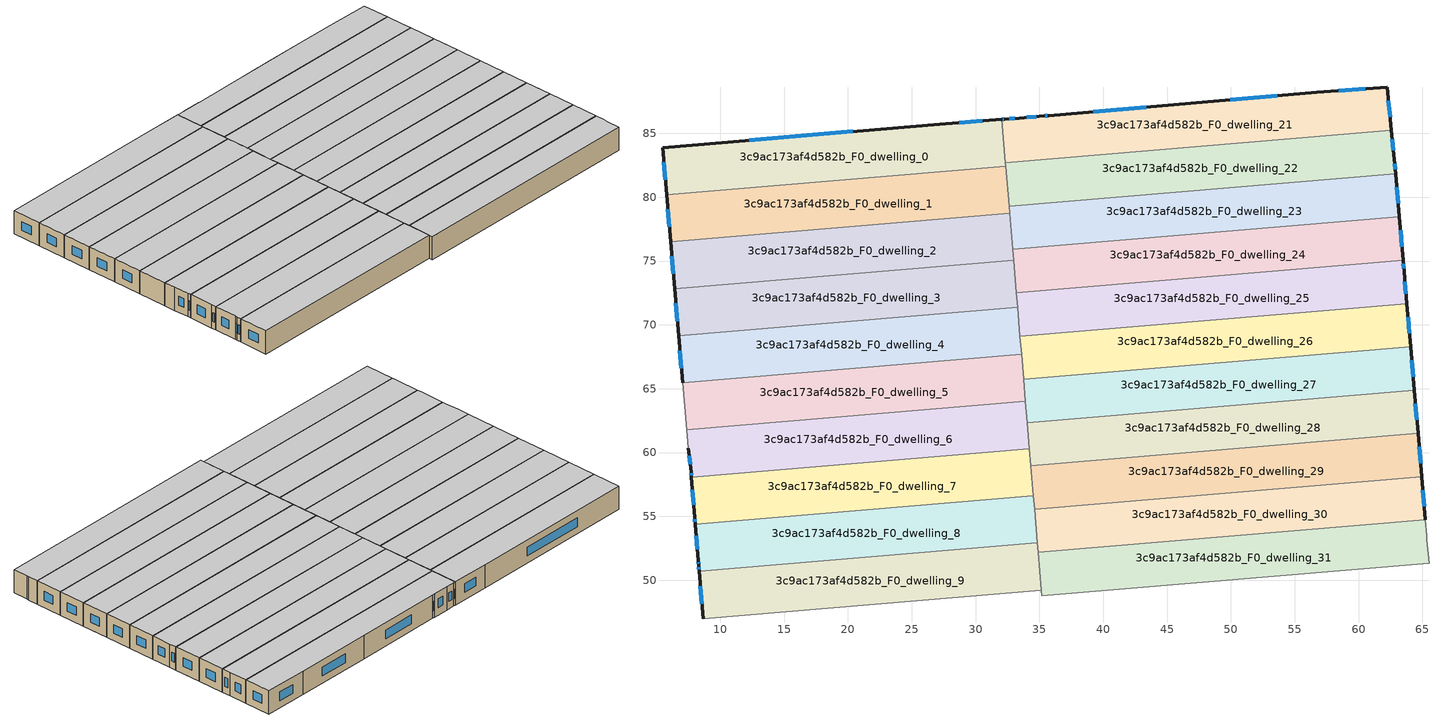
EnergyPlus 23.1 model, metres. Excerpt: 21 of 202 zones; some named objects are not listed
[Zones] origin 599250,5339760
3c9ac173af4d582b_F0_dwelling_0
 floor ground (EU_floor_Construction): 32.06,86.1 32.36,82.44 5.8,80.21 5.48,83.88 27.21,85.73 z0
 wall outside (EU_wall_Construction): 32.06,86.1 27.21,85.73 5.48,83.88 5.8,80.21 z0:3
 wall to 3c9ac173af4d582b_F0_dwelling_1 (EU_wall_Construction): 5.8,80.21 32.36,82.44 z0:3
 wall to 3c9ac173af4d582b_F0_dwelling_21 (EU_wall_Construction): 32.34,82.7 32.06,86.1 z0:3
 wall to 3c9ac173af4d582b_F0_dwelling_22 (EU_wall_Construction): 32.36,82.44 32.34,82.7 z0:3
 window (EU_Window_Construction): 5.58,82.73 5.7,81.36 / 20.4,85.15 12.29,84.46 / 30.54,85.98 28.73,85.84 z0.94:2.06
 ceiling to 3c9ac173af4d582b_F1_dwelling_0 (EU_floor_Construction): 32.36,82.44 32.06,86.1 27.21,85.73 5.48,83.88 5.8,80.21 z3
3c9ac173af4d582b_F0_dwelling_1
 floor ground (EU_floor_Construction): 32.36,82.44 32.67,78.75 6.11,76.52 5.8,80.21 z0
 wall outside (EU_wall_Construction): 5.8,80.21 6.11,76.52 z0:3
 wall to 3c9ac173af4d582b_F0_dwelling_2 (EU_wall_Construction): 6.11,76.52 32.67,78.75 z0:3
 wall to 3c9ac173af4d582b_F0_dwelling_22 (EU_wall_Construction): 32.63,79.31 32.36,82.44 z0:3
 wall to 3c9ac173af4d582b_F0_dwelling_23 (EU_wall_Construction): 32.67,78.75 32.63,79.31 z0:3
 window (EU_Window_Construction): 5.9,79.05 6.02,77.68 z0.94:2.06
 ceiling to 3c9ac173af4d582b_F1_dwelling_1 (EU_floor_Construction): 32.67,78.75 32.36,82.44 5.8,80.21 6.11,76.52 z3
3c9ac173af4d582b_F0_dwelling_2
 floor ground (EU_floor_Construction): 32.67,78.75 32.98,75.07 6.43,72.83 6.11,76.52 z0
 wall outside (EU_wall_Construction): 6.11,76.52 6.43,72.83 z0:3
 wall to 3c9ac173af4d582b_F0_dwelling_3 (EU_wall_Construction): 6.43,72.83 32.98,75.07 z0:3
 wall to 3c9ac173af4d582b_F0_dwelling_23 (EU_wall_Construction): 32.91,75.91 32.67,78.75 z0:3
 wall to 3c9ac173af4d582b_F0_dwelling_24 (EU_wall_Construction): 32.98,75.07 32.91,75.91 z0:3
 window (EU_Window_Construction): 6.21,75.37 6.33,73.99 z0.94:2.06
 ceiling to 3c9ac173af4d582b_F1_dwelling_2 (EU_floor_Construction): 32.98,75.07 32.67,78.75 6.11,76.52 6.43,72.83 z3
3c9ac173af4d582b_F0_dwelling_21
 floor ground (EU_floor_Construction): 62.24,88.6 62.57,85.25 32.34,82.7 32.06,86.1 32.28,86.11 33.41,86.2 35.36,86.36 35.72,86.39 46.86,87.37 56.73,88.21 z0
 wall outside (EU_wall_Construction): 62.57,85.25 62.24,88.6 56.73,88.21 46.86,87.37 35.72,86.39 35.36,86.36 33.41,86.2 32.28,86.11 32.06,86.1 z0:3
 wall to 3c9ac173af4d582b_F0_dwelling_22 (EU_wall_Construction): 32.34,82.7 62.57,85.25 z0:3
 window (EU_Window_Construction): 43.37,87.06 39.21,86.69 / 53.63,87.95 49.95,87.63 / 60.51,88.48 58.46,88.33 / 62.47,86.3 62.35,87.55 / 32.21,86.11 32.13,86.1 / 33.06,86.17 32.63,86.14 / 34.75,86.31 34.02,86.25 / 35.61,86.38 35.48,86.37 z0.94:2.06
 ceiling to 3c9ac173af4d582b_F1_dwelling_21 (EU_floor_Construction): 62.57,85.25 62.24,88.6 56.73,88.21 46.86,87.37 35.72,86.39 35.36,86.36 33.41,86.2 32.28,86.11 32.06,86.1 32.34,82.7 z3
3c9ac173af4d582b_F0_dwelling_22
 floor ground (EU_floor_Construction): 62.57,85.25 62.8,82.99 62.9,81.85 32.63,79.31 32.34,82.7 z0
 wall outside (EU_wall_Construction): 62.9,81.85 62.8,82.99 62.57,85.25 z0:3
 wall to 3c9ac173af4d582b_F0_dwelling_23 (EU_wall_Construction): 32.63,79.31 62.9,81.85 z0:3
 window (EU_Window_Construction): 62.73,83.7 62.64,84.54 / 62.87,82.21 62.83,82.63 z0.94:2.06
 ceiling to 3c9ac173af4d582b_F1_dwelling_22 (EU_floor_Construction): 62.9,81.85 62.8,82.99 62.57,85.25 32.34,82.7 32.63,79.31 z3
3c9ac173af4d582b_F0_dwelling_23
 floor ground (EU_floor_Construction): 62.9,81.85 63.2,78.46 32.91,75.91 32.63,79.31 z0
 wall outside (EU_wall_Construction): 63.2,78.46 62.9,81.85 z0:3
 wall to 3c9ac173af4d582b_F0_dwelling_24 (EU_wall_Construction): 32.91,75.91 63.2,78.46 z0:3
 window (EU_Window_Construction): 63.1,79.52 62.99,80.79 z0.94:2.06
 ceiling to 3c9ac173af4d582b_F1_dwelling_23 (EU_floor_Construction): 63.2,78.46 62.9,81.85 32.63,79.31 32.91,75.91 z3
3c9ac173af4d582b_F0_dwelling_24
 floor ground (EU_floor_Construction): 63.2,78.46 63.49,75.07 33.2,72.52 32.91,75.91 z0
 wall outside (EU_wall_Construction): 63.49,75.07 63.2,78.46 z0:3
 wall to 3c9ac173af4d582b_F0_dwelling_25 (EU_wall_Construction): 33.2,72.52 63.49,75.07 z0:3
 wall to 3c9ac173af4d582b_F0_dwelling_3 (EU_wall_Construction): 32.98,75.07 33.2,72.52 z0:3
 window (EU_Window_Construction): 63.4,76.13 63.29,77.39 z0.94:2.06
 ceiling to 3c9ac173af4d582b_F1_dwelling_24 (EU_floor_Construction): 63.49,75.07 63.2,78.46 32.91,75.91 33.2,72.52 z3
3c9ac173af4d582b_F0_dwelling_25
 floor ground (EU_floor_Construction): 63.49,75.07 63.57,74.17 63.79,71.67 33.48,69.12 33.2,72.52 z0
 wall outside (EU_wall_Construction): 63.79,71.67 63.57,74.17 63.49,75.07 z0:3
 wall to 3c9ac173af4d582b_F0_dwelling_26 (EU_wall_Construction): 33.48,69.12 63.79,71.67 z0:3
 wall to 3c9ac173af4d582b_F0_dwelling_4 (EU_wall_Construction): 33.29,71.38 33.48,69.12 z0:3
 wall to 3c9ac173af4d582b_F0_dwelling_3 (EU_wall_Construction): 33.2,72.52 33.29,71.38 z0:3
 window (EU_Window_Construction): 63.55,74.45 63.52,74.78 / 63.72,72.46 63.64,73.39 z0.94:2.06
 ceiling to 3c9ac173af4d582b_F1_dwelling_25 (EU_floor_Construction): 63.79,71.67 63.57,74.17 63.49,75.07 33.2,72.52 33.48,69.12 z3
3c9ac173af4d582b_F0_dwelling_26
 floor ground (EU_floor_Construction): 63.79,71.67 64.08,68.28 33.77,65.73 33.48,69.12 z0
 wall outside (EU_wall_Construction): 64.08,68.28 63.79,71.67 z0:3
 wall to 3c9ac173af4d582b_F0_dwelling_27 (EU_wall_Construction): 33.77,65.73 64.08,68.28 z0:3
 wall to 3c9ac173af4d582b_F0_dwelling_5 (EU_wall_Construction): 33.6,67.69 33.77,65.73 z0:3
 wall to 3c9ac173af4d582b_F0_dwelling_4 (EU_wall_Construction): 33.48,69.12 33.6,67.69 z0:3
 window (EU_Window_Construction): 63.99,69.34 63.88,70.61 z0.94:2.06
 ceiling to 3c9ac173af4d582b_F1_dwelling_26 (EU_floor_Construction): 64.08,68.28 63.79,71.67 33.48,69.12 33.77,65.73 z3
3c9ac173af4d582b_F0_dwelling_27
 floor ground (EU_floor_Construction): 64.08,68.28 64.37,64.89 34.05,62.34 33.77,65.73 z0
 wall outside (EU_wall_Construction): 64.37,64.89 64.08,68.28 z0:3
 wall to 3c9ac173af4d582b_F0_dwelling_28 (EU_wall_Construction): 34.05,62.34 64.37,64.89 z0:3
 wall to 3c9ac173af4d582b_F0_dwelling_6 (EU_wall_Construction): 33.91,64 34.05,62.34 z0:3
 wall to 3c9ac173af4d582b_F0_dwelling_5 (EU_wall_Construction): 33.77,65.73 33.91,64 z0:3
 window (EU_Window_Construction): 64.28,65.95 64.17,67.22 z0.94:2.06
 ceiling to 3c9ac173af4d582b_F1_dwelling_27 (EU_floor_Construction): 64.37,64.89 64.08,68.28 33.77,65.73 34.05,62.34 z3
3c9ac173af4d582b_F0_dwelling_28
 floor ground (EU_floor_Construction): 64.37,64.89 64.66,61.5 34.34,58.95 34.05,62.34 z0
 wall outside (EU_wall_Construction): 64.66,61.5 64.37,64.89 z0:3
 wall to 3c9ac173af4d582b_F0_dwelling_29 (EU_wall_Construction): 34.34,58.95 64.66,61.5 z0:3
 wall to 3c9ac173af4d582b_F0_dwelling_7 (EU_wall_Construction): 34.22,60.31 34.34,58.95 z0:3
 wall to 3c9ac173af4d582b_F0_dwelling_6 (EU_wall_Construction): 34.05,62.34 34.22,60.31 z0:3
 window (EU_Window_Construction): 64.57,62.56 64.46,63.83 z0.94:2.06
 ceiling to 3c9ac173af4d582b_F1_dwelling_28 (EU_floor_Construction): 64.66,61.5 64.37,64.89 34.05,62.34 34.34,58.95 z3
3c9ac173af4d582b_F0_dwelling_29
 floor ground (EU_floor_Construction): 64.66,61.5 64.95,58.11 34.62,55.56 34.34,58.95 z0
 wall outside (EU_wall_Construction): 64.95,58.11 64.66,61.5 z0:3
 wall to 3c9ac173af4d582b_F0_dwelling_30 (EU_wall_Construction): 34.62,55.56 64.95,58.11 z0:3
 wall to 3c9ac173af4d582b_F0_dwelling_8 (EU_wall_Construction): 34.54,56.61 34.62,55.56 z0:3
 wall to 3c9ac173af4d582b_F0_dwelling_7 (EU_wall_Construction): 34.34,58.95 34.54,56.61 z0:3
 window (EU_Window_Construction): 64.86,59.17 64.75,60.44 z0.94:2.06
 ceiling to 3c9ac173af4d582b_F1_dwelling_29 (EU_floor_Construction): 64.95,58.11 64.66,61.5 34.34,58.95 34.62,55.56 z3
3c9ac173af4d582b_F0_dwelling_3
 floor ground (EU_floor_Construction): 32.98,75.07 33.29,71.38 6.75,69.15 6.43,72.83 z0
 wall outside (EU_wall_Construction): 6.43,72.83 6.75,69.15 z0:3
 wall to 3c9ac173af4d582b_F0_dwelling_4 (EU_wall_Construction): 6.75,69.15 33.29,71.38 z0:3
 window (EU_Window_Construction): 6.53,71.68 6.65,70.3 z0.94:2.06
 ceiling to 3c9ac173af4d582b_F1_dwelling_3 (EU_floor_Construction): 33.29,71.38 32.98,75.07 6.43,72.83 6.75,69.15 z3
3c9ac173af4d582b_F0_dwelling_30
 floor ground (EU_floor_Construction): 64.95,58.11 65.24,54.72 34.91,52.17 34.62,55.56 z0
 wall outside (EU_wall_Construction): 65.24,54.72 64.95,58.11 z0:3
 wall to 3c9ac173af4d582b_F0_dwelling_31 (EU_wall_Construction): 34.91,52.17 65.24,54.72 z0:3
 wall to 3c9ac173af4d582b_F0_dwelling_9 (EU_wall_Construction): 34.85,52.92 34.91,52.17 z0:3
 wall to 3c9ac173af4d582b_F0_dwelling_8 (EU_wall_Construction): 34.62,55.56 34.85,52.92 z0:3
 window (EU_Window_Construction): 65.15,55.79 65.04,57.05 z0.94:2.06
 ceiling to 3c9ac173af4d582b_F1_dwelling_30 (EU_floor_Construction): 65.24,54.72 64.95,58.11 34.62,55.56 34.91,52.17 z3
3c9ac173af4d582b_F0_dwelling_31
 floor ground (EU_floor_Construction): 65.24,54.72 65.35,53.5 65.36,53.19 65.52,51.33 35.19,48.78 34.91,52.17 z0
 wall to 3c9ac173af4d582b_F0_dwelling_32 (EU_wall_Construction): 35.19,48.78 65.52,51.33 z0:3
 wall adiabatic (EU_wall_Construction): 65.52,51.33 65.36,53.19 65.35,53.5 65.24,54.72 z0:3
 wall to 3c9ac173af4d582b_F0_dwelling_9 (EU_wall_Construction): 34.91,52.17 35.16,49.22 z0:3
 wall to 3c9ac173af4d582b_F0_dwelling_10 (EU_wall_Construction): 35.16,49.22 35.19,48.78 z0:3
 ceiling to 3c9ac173af4d582b_F1_dwelling_31 (EU_floor_Construction): 65.52,51.33 65.36,53.19 65.35,53.5 65.24,54.72 34.91,52.17 35.19,48.78 z3
3c9ac173af4d582b_F0_dwelling_4
 floor ground (EU_floor_Construction): 33.29,71.38 33.6,67.69 7.06,65.46 6.75,69.15 z0
 wall outside (EU_wall_Construction): 6.75,69.15 7.06,65.46 z0:3
 wall to 3c9ac173af4d582b_F0_dwelling_5 (EU_wall_Construction): 7.06,65.46 33.6,67.69 z0:3
 window (EU_Window_Construction): 6.85,67.99 6.97,66.62 z0.94:2.06
 ceiling to 3c9ac173af4d582b_F1_dwelling_4 (EU_floor_Construction): 33.6,67.69 33.29,71.38 6.75,69.15 7.06,65.46 z3
3c9ac173af4d582b_F0_dwelling_5
 floor ground (EU_floor_Construction): 33.6,67.69 33.92,64 7.38,61.77 7.06,65.46 z0
 wall to 3c9ac173af4d582b_F0_dwelling_6 (EU_wall_Construction): 7.38,61.77 33.92,64 z0:3
 wall adiabatic (EU_wall_Construction): 7.06,65.46 7.38,61.77 z0:3
 ceiling to 3c9ac173af4d582b_F1_dwelling_5 (EU_floor_Construction): 33.92,64 33.6,67.69 7.06,65.46 7.38,61.77 z3
3c9ac173af4d582b_F0_dwelling_6
 floor ground (EU_floor_Construction): 33.92,64 34.22,60.31 7.75,58.08 7.72,58.5 7.51,60.34 7.38,61.77 z0
 wall outside (EU_wall_Construction): 7.51,60.34 7.72,58.5 7.75,58.08 z0:3
 wall to 3c9ac173af4d582b_F0_dwelling_7 (EU_wall_Construction): 7.75,58.08 34.22,60.31 z0:3
 wall adiabatic (EU_wall_Construction): 7.38,61.77 7.51,60.34 z0:3
 window (EU_Window_Construction): 7.73,58.37 7.74,58.22 / 7.57,59.77 7.65,59.08 z0.94:2.06
 ceiling to 3c9ac173af4d582b_F1_dwelling_6 (EU_floor_Construction): 34.22,60.31 33.92,64 7.38,61.77 7.51,60.34 7.72,58.5 7.75,58.08 z3
3c9ac173af4d582b_F0_dwelling_7
 floor ground (EU_floor_Construction): 34.22,60.31 34.54,56.61 8.04,54.39 7.99,54.94 7.75,58.08 z0
 wall outside (EU_wall_Construction): 7.75,58.08 7.99,54.94 8.04,54.39 z0:3
 wall to 3c9ac173af4d582b_F0_dwelling_8 (EU_wall_Construction): 8.04,54.39 34.54,56.61 z0:3
 window (EU_Window_Construction): 8.01,54.77 8.03,54.56 / 7.83,57.1 7.92,55.93 z0.94:2.06
 ceiling to 3c9ac173af4d582b_F1_dwelling_7 (EU_floor_Construction): 34.54,56.61 34.22,60.31 7.75,58.08 7.99,54.94 8.04,54.39 z3
3c9ac173af4d582b_F0_dwelling_8
 floor ground (EU_floor_Construction): 34.54,56.61 34.85,52.92 8.35,50.69 8.31,51.18 8.28,51.54 8.04,54.39 z0
 wall outside (EU_wall_Construction): 8.04,54.39 8.28,51.54 8.31,51.18 8.35,50.69 z0:3
 wall to 3c9ac173af4d582b_F0_dwelling_9 (EU_wall_Construction): 8.35,50.69 34.85,52.92 z0:3
 window (EU_Window_Construction): 8.32,51.03 8.34,50.85 / 8.29,51.43 8.3,51.3 / 8.12,53.49 8.21,52.43 z0.94:2.06
 ceiling to 3c9ac173af4d582b_F1_dwelling_8 (EU_floor_Construction): 34.85,52.92 34.54,56.61 8.04,54.39 8.28,51.54 8.31,51.18 8.35,50.69 z3
3c9ac173af4d582b_F0_dwelling_9
 floor ground (EU_floor_Construction): 34.85,52.92 35.16,49.22 8.66,47 8.35,50.69 z0
 wall outside (EU_wall_Construction): 8.35,50.69 8.66,47 z0:3
 wall to 3c9ac173af4d582b_F0_dwelling_10 (EU_wall_Construction): 8.66,47 35.16,49.22 z0:3
 window (EU_Window_Construction): 8.45,49.53 8.56,48.15 z0.94:2.06
 ceiling to 3c9ac173af4d582b_F1_dwelling_9 (EU_floor_Construction): 35.16,49.22 34.85,52.92 8.35,50.69 8.66,47 z3
[Building]
EU S2 Campaign: North Axis=0; Terrain=City; Solar Distribution=FullExterior
[Site:Location]
Vienna: Latitude=48; Longitude=16.5; Time Zone=1; Elevation=183
[SizingPeriod:WeatherFileDays]
AnnualSizingPeriod: Begin Month=1; Begin Day of Month=1; End Month=12; End Day of Month=31; Day of Week for Start Day=Monday; Use Weather File Daylight Saving Period=No; Use Weather File Rain and Snow Indicators=No
[MATERIAL]
EU_InternalMass_Material: Roughness=MediumRough; Thickness=0.1; Conductivity=1; Density=1800; Specific Heat=900; Thermal Absorptance=0.9; Solar Absorptance=0.7; Visible Absorptance=0.7
[MATERIAL:NOMASS] Roughness=MediumRough; Thermal Absorptance=0.9; Solar Absorptance=0.7; Visible Absorptance=0.7
Name | Thermal Resistance
EU_wall_NoMass | 0.914258
EU_floor_NoMass | 1.09711
[WINDOWMATERIAL:SIMPLEGLAZINGSYSTEM]
EU_Window_SimpleGlazing: UFactor=2.09642; Solar Heat Gain Coefficient=0.65; Visible Transmittance=0.65
[CONSTRUCTION]
EU_wall_Construction: EU_wall_NoMass
EU_floor_Construction: EU_floor_NoMass
EU_Window_Construction: EU_Window_SimpleGlazing
EU_InternalMass_Construction: EU_InternalMass_Material
[ZONE] Type=1; Multiplier=1; Ceiling Height=autocalculate; Floor Area=autocalculate; Part of Total Floor Area=Yes
Name | Volume
3c9ac173af4d582b_F0_dwelling_0 | 295.786
3c9ac173af4d582b_F0_dwelling_1 | 295.75
3c9ac173af4d582b_F0_dwelling_2 | 295.793
3c9ac173af4d582b_F0_dwelling_21; 3c9ac173af4d582b_F0_dwelling_28 | 310.582
3c9ac173af4d582b_F0_dwelling_22 | 310.57
3c9ac173af4d582b_F0_dwelling_23 | 310.501
3c9ac173af4d582b_F0_dwelling_24 | 310.625
3c9ac173af4d582b_F0_dwelling_25 | 310.53
3c9ac173af4d582b_F0_dwelling_26 | 310.549
3c9ac173af4d582b_F0_dwelling_27 | 310.566
3c9ac173af4d582b_F0_dwelling_29 | 310.507
3c9ac173af4d582b_F0_dwelling_3 | 295.724
3c9ac173af4d582b_F0_dwelling_30 | 310.622
3c9ac173af4d582b_F0_dwelling_31 | 310.558
3c9ac173af4d582b_F0_dwelling_4 | 295.805
3c9ac173af4d582b_F0_dwelling_5 | 295.775
3c9ac173af4d582b_F0_dwelling_6 | 295.769
3c9ac173af4d582b_F0_dwelling_7 | 295.759
3c9ac173af4d582b_F0_dwelling_8 | 295.832
3c9ac173af4d582b_F0_dwelling_9 | 295.77
[INTERNALMASS] Construction=EU_InternalMass_Construction
Name | Zone or ZoneList | Surface Area
3c9ac173af4d582b_F0_dwelling_0_EU_InternalMass | 3c9ac173af4d582b_F0_dwelling_0 | 98.5953
3c9ac173af4d582b_F0_dwelling_1_EU_InternalMass | 3c9ac173af4d582b_F0_dwelling_1 | 98.5832
3c9ac173af4d582b_F0_dwelling_2_EU_InternalMass | 3c9ac173af4d582b_F0_dwelling_2 | 98.5978
3c9ac173af4d582b_F0_dwelling_3_EU_InternalMass | 3c9ac173af4d582b_F0_dwelling_3 | 98.5746
3c9ac173af4d582b_F0_dwelling_4_EU_InternalMass | 3c9ac173af4d582b_F0_dwelling_4 | 98.6016
3c9ac173af4d582b_F0_dwelling_5_EU_InternalMass | 3c9ac173af4d582b_F0_dwelling_5 | 98.5918
3c9ac173af4d582b_F0_dwelling_6_EU_InternalMass | 3c9ac173af4d582b_F0_dwelling_6 | 98.5891
3c9ac173af4d582b_F0_dwelling_7_EU_InternalMass | 3c9ac173af4d582b_F0_dwelling_7 | 98.5866
3c9ac173af4d582b_F0_dwelling_8_EU_InternalMass | 3c9ac173af4d582b_F0_dwelling_8 | 98.6105
3c9ac173af4d582b_F0_dwelling_9_EU_InternalMass | 3c9ac173af4d582b_F0_dwelling_9 | 98.5904
3c9ac173af4d582b_F0_dwelling_21_EU_InternalMass | 3c9ac173af4d582b_F0_dwelling_21 | 103.528
3c9ac173af4d582b_F0_dwelling_22_EU_InternalMass | 3c9ac173af4d582b_F0_dwelling_22 | 103.523
3c9ac173af4d582b_F0_dwelling_23_EU_InternalMass | 3c9ac173af4d582b_F0_dwelling_23 | 103.501
3c9ac173af4d582b_F0_dwelling_24_EU_InternalMass | 3c9ac173af4d582b_F0_dwelling_24 | 103.542
3c9ac173af4d582b_F0_dwelling_25_EU_InternalMass | 3c9ac173af4d582b_F0_dwelling_25 | 103.51
3c9ac173af4d582b_F0_dwelling_26_EU_InternalMass | 3c9ac173af4d582b_F0_dwelling_26 | 103.516
3c9ac173af4d582b_F0_dwelling_27_EU_InternalMass | 3c9ac173af4d582b_F0_dwelling_27 | 103.522
3c9ac173af4d582b_F0_dwelling_28_EU_InternalMass | 3c9ac173af4d582b_F0_dwelling_28 | 103.527
3c9ac173af4d582b_F0_dwelling_29_EU_InternalMass | 3c9ac173af4d582b_F0_dwelling_29 | 103.502
3c9ac173af4d582b_F0_dwelling_30_EU_InternalMass | 3c9ac173af4d582b_F0_dwelling_30 | 103.541
3c9ac173af4d582b_F0_dwelling_31_EU_InternalMass | 3c9ac173af4d582b_F0_dwelling_31 | 103.519
[OTHEREQUIPMENT] Fuel Type=Electricity; Design Level Calculation Method=Watts/Area; Power per Zone Floor Area=1; Fraction Latent=0; Fraction Radiant=0; Fraction Lost=0; Carbon Dioxide Generation Rate=0; EndUse Subcategory=EU_Step8_InternalGains
Name | Zone or ZoneList or Space or SpaceList | Schedule
EU_Step8_InternalGain_3c9ac173af4d582b_F0_dwelling_0_f000 | 3c9ac173af4d582b_F0_dwelling_0 | EU_Step8_GainSchedule_3c9ac173af4d582b_F0_dwelling_0_f000
EU_Step8_InternalGain_3c9ac173af4d582b_F0_dwelling_1_f000 | 3c9ac173af4d582b_F0_dwelling_1 | EU_Step8_GainSchedule_3c9ac173af4d582b_F0_dwelling_1_f000
EU_Step8_InternalGain_3c9ac173af4d582b_F0_dwelling_2_f000 | 3c9ac173af4d582b_F0_dwelling_2 | EU_Step8_GainSchedule_3c9ac173af4d582b_F0_dwelling_2_f000
EU_Step8_InternalGain_3c9ac173af4d582b_F0_dwelling_3_f000 | 3c9ac173af4d582b_F0_dwelling_3 | EU_Step8_GainSchedule_3c9ac173af4d582b_F0_dwelling_3_f000
EU_Step8_InternalGain_3c9ac173af4d582b_F0_dwelling_4_f000 | 3c9ac173af4d582b_F0_dwelling_4 | EU_Step8_GainSchedule_3c9ac173af4d582b_F0_dwelling_4_f000
EU_Step8_InternalGain_3c9ac173af4d582b_F0_dwelling_5_f000 | 3c9ac173af4d582b_F0_dwelling_5 | EU_Step8_GainSchedule_3c9ac173af4d582b_F0_dwelling_5_f000
EU_Step8_InternalGain_3c9ac173af4d582b_F0_dwelling_6_f000 | 3c9ac173af4d582b_F0_dwelling_6 | EU_Step8_GainSchedule_3c9ac173af4d582b_F0_dwelling_6_f000
EU_Step8_InternalGain_3c9ac173af4d582b_F0_dwelling_7_f000 | 3c9ac173af4d582b_F0_dwelling_7 | EU_Step8_GainSchedule_3c9ac173af4d582b_F0_dwelling_7_f000
EU_Step8_InternalGain_3c9ac173af4d582b_F0_dwelling_8_f000 | 3c9ac173af4d582b_F0_dwelling_8 | EU_Step8_GainSchedule_3c9ac173af4d582b_F0_dwelling_8_f000
EU_Step8_InternalGain_3c9ac173af4d582b_F0_dwelling_9_f000 | 3c9ac173af4d582b_F0_dwelling_9 | EU_Step8_GainSchedule_3c9ac173af4d582b_F0_dwelling_9_f000
EU_Step8_InternalGain_3c9ac173af4d582b_F0_dwelling_21_f000 | 3c9ac173af4d582b_F0_dwelling_21 | EU_Step8_GainSchedule_3c9ac173af4d582b_F0_dwelling_21_f000
EU_Step8_InternalGain_3c9ac173af4d582b_F0_dwelling_22_f000 | 3c9ac173af4d582b_F0_dwelling_22 | EU_Step8_GainSchedule_3c9ac173af4d582b_F0_dwelling_22_f000
EU_Step8_InternalGain_3c9ac173af4d582b_F0_dwelling_23_f000 | 3c9ac173af4d582b_F0_dwelling_23 | EU_Step8_GainSchedule_3c9ac173af4d582b_F0_dwelling_23_f000
EU_Step8_InternalGain_3c9ac173af4d582b_F0_dwelling_24_f000 | 3c9ac173af4d582b_F0_dwelling_24 | EU_Step8_GainSchedule_3c9ac173af4d582b_F0_dwelling_24_f000
EU_Step8_InternalGain_3c9ac173af4d582b_F0_dwelling_25_f000 | 3c9ac173af4d582b_F0_dwelling_25 | EU_Step8_GainSchedule_3c9ac173af4d582b_F0_dwelling_25_f000
EU_Step8_InternalGain_3c9ac173af4d582b_F0_dwelling_26_f000 | 3c9ac173af4d582b_F0_dwelling_26 | EU_Step8_GainSchedule_3c9ac173af4d582b_F0_dwelling_26_f000
EU_Step8_InternalGain_3c9ac173af4d582b_F0_dwelling_27_f000 | 3c9ac173af4d582b_F0_dwelling_27 | EU_Step8_GainSchedule_3c9ac173af4d582b_F0_dwelling_27_f000
EU_Step8_InternalGain_3c9ac173af4d582b_F0_dwelling_28_f000 | 3c9ac173af4d582b_F0_dwelling_28 | EU_Step8_GainSchedule_3c9ac173af4d582b_F0_dwelling_28_f000
EU_Step8_InternalGain_3c9ac173af4d582b_F0_dwelling_29_f000 | 3c9ac173af4d582b_F0_dwelling_29 | EU_Step8_GainSchedule_3c9ac173af4d582b_F0_dwelling_29_f000
EU_Step8_InternalGain_3c9ac173af4d582b_F0_dwelling_30_f000 | 3c9ac173af4d582b_F0_dwelling_30 | EU_Step8_GainSchedule_3c9ac173af4d582b_F0_dwelling_30_f000
EU_Step8_InternalGain_3c9ac173af4d582b_F0_dwelling_31_f000 | 3c9ac173af4d582b_F0_dwelling_31 | EU_Step8_GainSchedule_3c9ac173af4d582b_F0_dwelling_31_f000
[ZONEVENTILATION:DESIGNFLOWRATE] Schedule=EU_AlwaysOn; Design Flow Rate Calculation Method=AirChanges/Hour; Air Changes per Hour=0.546891; Ventilation Type=Natural; Fan Pressure Rise=0; Fan Total Efficiency=1; Constant Term Coefficient=1; Temperature Term Coefficient=0; Velocity Term Coefficient=0; Velocity Squared Term Coefficient=0; Minimum Indoor Temperature=-100; Maximum Indoor Temperature=100; Delta Temperature=-100; Minimum Outdoor Temperature=-100; Maximum Outdoor Temperature=100; Maximum Wind Speed=40
Name | Zone or ZoneList or Space or SpaceList
EU_ConstantAir_3c9ac173af4d582b_F0_dwelling_0 | 3c9ac173af4d582b_F0_dwelling_0
EU_ConstantAir_3c9ac173af4d582b_F0_dwelling_1 | 3c9ac173af4d582b_F0_dwelling_1
EU_ConstantAir_3c9ac173af4d582b_F0_dwelling_2 | 3c9ac173af4d582b_F0_dwelling_2
EU_ConstantAir_3c9ac173af4d582b_F0_dwelling_3 | 3c9ac173af4d582b_F0_dwelling_3
EU_ConstantAir_3c9ac173af4d582b_F0_dwelling_4 | 3c9ac173af4d582b_F0_dwelling_4
EU_ConstantAir_3c9ac173af4d582b_F0_dwelling_5 | 3c9ac173af4d582b_F0_dwelling_5
EU_ConstantAir_3c9ac173af4d582b_F0_dwelling_6 | 3c9ac173af4d582b_F0_dwelling_6
EU_ConstantAir_3c9ac173af4d582b_F0_dwelling_7 | 3c9ac173af4d582b_F0_dwelling_7
EU_ConstantAir_3c9ac173af4d582b_F0_dwelling_8 | 3c9ac173af4d582b_F0_dwelling_8
EU_ConstantAir_3c9ac173af4d582b_F0_dwelling_9 | 3c9ac173af4d582b_F0_dwelling_9
EU_ConstantAir_3c9ac173af4d582b_F0_dwelling_21 | 3c9ac173af4d582b_F0_dwelling_21
EU_ConstantAir_3c9ac173af4d582b_F0_dwelling_22 | 3c9ac173af4d582b_F0_dwelling_22
EU_ConstantAir_3c9ac173af4d582b_F0_dwelling_23 | 3c9ac173af4d582b_F0_dwelling_23
EU_ConstantAir_3c9ac173af4d582b_F0_dwelling_24 | 3c9ac173af4d582b_F0_dwelling_24
EU_ConstantAir_3c9ac173af4d582b_F0_dwelling_25 | 3c9ac173af4d582b_F0_dwelling_25
EU_ConstantAir_3c9ac173af4d582b_F0_dwelling_26 | 3c9ac173af4d582b_F0_dwelling_26
EU_ConstantAir_3c9ac173af4d582b_F0_dwelling_27 | 3c9ac173af4d582b_F0_dwelling_27
EU_ConstantAir_3c9ac173af4d582b_F0_dwelling_28 | 3c9ac173af4d582b_F0_dwelling_28
EU_ConstantAir_3c9ac173af4d582b_F0_dwelling_29 | 3c9ac173af4d582b_F0_dwelling_29
EU_ConstantAir_3c9ac173af4d582b_F0_dwelling_30 | 3c9ac173af4d582b_F0_dwelling_30
EU_ConstantAir_3c9ac173af4d582b_F0_dwelling_31 | 3c9ac173af4d582b_F0_dwelling_31
[HVACTEMPLATE:ZONE:IDEALLOADSAIRSYSTEM] System Availability Schedule=EU_AlwaysOn; Maximum Heating Supply Air Temperature=50; Minimum Cooling Supply Air Temperature=13; Maximum Heating Supply Air Humidity Ratio=0.0156; Minimum Cooling Supply Air Humidity Ratio=0.0077; Heating Limit=NoLimit; Cooling Limit=NoLimit; Heating Availability Schedule=EU_AlwaysOn; Cooling Availability Schedule=EU_CoolingOff; Dehumidification Control Type=ConstantSensibleHeatRatio; Cooling Sensible Heat Ratio=0.7; Dehumidification Setpoint=60; Humidification Control Type=None; Humidification Setpoint=30; Outdoor Air Method=None; Outdoor Air Flow Rate per Person=0.00944; Outdoor Air Flow Rate per Zone Floor Area=0; Outdoor Air Flow Rate per Zone=0; Demand Controlled Ventilation Type=None; Outdoor Air Economizer Type=NoEconomizer; Heat Recovery Type=None; Sensible Heat Recovery Effectiveness=0.7; Latent Heat Recovery Effectiveness=0.65
Name | Template Thermostat
3c9ac173af4d582b_F0_dwelling_0 | EU_HeatOnly_3c9ac173af4d582b_F0_dwelling_0
3c9ac173af4d582b_F0_dwelling_1 | EU_HeatOnly_3c9ac173af4d582b_F0_dwelling_1
3c9ac173af4d582b_F0_dwelling_2 | EU_HeatOnly_3c9ac173af4d582b_F0_dwelling_2
3c9ac173af4d582b_F0_dwelling_3 | EU_HeatOnly_3c9ac173af4d582b_F0_dwelling_3
3c9ac173af4d582b_F0_dwelling_4 | EU_HeatOnly_3c9ac173af4d582b_F0_dwelling_4
3c9ac173af4d582b_F0_dwelling_5 | EU_HeatOnly_3c9ac173af4d582b_F0_dwelling_5
3c9ac173af4d582b_F0_dwelling_6 | EU_HeatOnly_3c9ac173af4d582b_F0_dwelling_6
3c9ac173af4d582b_F0_dwelling_7 | EU_HeatOnly_3c9ac173af4d582b_F0_dwelling_7
3c9ac173af4d582b_F0_dwelling_8 | EU_HeatOnly_3c9ac173af4d582b_F0_dwelling_8
3c9ac173af4d582b_F0_dwelling_9 | EU_HeatOnly_3c9ac173af4d582b_F0_dwelling_9
3c9ac173af4d582b_F0_dwelling_21 | EU_HeatOnly_3c9ac173af4d582b_F0_dwelling_21
3c9ac173af4d582b_F0_dwelling_22 | EU_HeatOnly_3c9ac173af4d582b_F0_dwelling_22
3c9ac173af4d582b_F0_dwelling_23 | EU_HeatOnly_3c9ac173af4d582b_F0_dwelling_23
3c9ac173af4d582b_F0_dwelling_24 | EU_HeatOnly_3c9ac173af4d582b_F0_dwelling_24
3c9ac173af4d582b_F0_dwelling_25 | EU_HeatOnly_3c9ac173af4d582b_F0_dwelling_25
3c9ac173af4d582b_F0_dwelling_26 | EU_HeatOnly_3c9ac173af4d582b_F0_dwelling_26
3c9ac173af4d582b_F0_dwelling_27 | EU_HeatOnly_3c9ac173af4d582b_F0_dwelling_27
3c9ac173af4d582b_F0_dwelling_28 | EU_HeatOnly_3c9ac173af4d582b_F0_dwelling_28
3c9ac173af4d582b_F0_dwelling_29 | EU_HeatOnly_3c9ac173af4d582b_F0_dwelling_29
3c9ac173af4d582b_F0_dwelling_30 | EU_HeatOnly_3c9ac173af4d582b_F0_dwelling_30
3c9ac173af4d582b_F0_dwelling_31 | EU_HeatOnly_3c9ac173af4d582b_F0_dwelling_31
[SIZING:ZONE] Zone Cooling Design Supply Air Temperature Input Method=SupplyAirTemperature; Zone Cooling Design Supply Air Temperature=13; Zone Heating Design Supply Air Temperature Input Method=SupplyAirTemperature; Zone Heating Design Supply Air Temperature=50; Zone Cooling Design Supply Air Humidity Ratio=0.008; Zone Heating Design Supply Air Humidity Ratio=0.008; Cooling Design Air Flow Method=DesignDay; Cooling Design Air Flow Rate=0; Cooling Minimum Air Flow per Zone Floor Area=0.000762; Cooling Minimum Air Flow=0; Cooling Minimum Air Flow Fraction=0.2; Heating Design Air Flow Method=DesignDay; Heating Design Air Flow Rate=0; Heating Maximum Air Flow per Zone Floor Area=0.002032; Heating Maximum Air Flow=0.141576; Heating Maximum Air Flow Fraction=0.3; Account for Dedicated Outdoor Air System=No; Dedicated Outdoor Air System Control Strategy=NeutralSupplyAir; Dedicated Outdoor Air Low Setpoint Temperature for Design=autosize; Dedicated Outdoor Air High Setpoint Temperature for Design=autosize; Zone Load Sizing Method=Sensible Load Only No Latent Load; Zone Latent Cooling Design Supply Air Humidity Ratio Input Method=HumidityRatioDifference; Zone Cooling Design Supply Air Humidity Ratio Difference=0.005; Zone Latent Heating Design Supply Air Humidity Ratio Input Method=HumidityRatioDifference; Zone Humidification Design Supply Air Humidity Ratio Difference=0.005
3c9ac173af4d582b_F0_dwelling_0; 3c9ac173af4d582b_F0_dwelling_1; 3c9ac173af4d582b_F0_dwelling_2; 3c9ac173af4d582b_F0_dwelling_3; 3c9ac173af4d582b_F0_dwelling_4; 3c9ac173af4d582b_F0_dwelling_5; 3c9ac173af4d582b_F0_dwelling_6; 3c9ac173af4d582b_F0_dwelling_7; 3c9ac173af4d582b_F0_dwelling_8; 3c9ac173af4d582b_F0_dwelling_9; 3c9ac173af4d582b_F0_dwelling_21; 3c9ac173af4d582b_F0_dwelling_22; 3c9ac173af4d582b_F0_dwelling_23; 3c9ac173af4d582b_F0_dwelling_24; 3c9ac173af4d582b_F0_dwelling_25; 3c9ac173af4d582b_F0_dwelling_26; 3c9ac173af4d582b_F0_dwelling_27; 3c9ac173af4d582b_F0_dwelling_28; 3c9ac173af4d582b_F0_dwelling_29; 3c9ac173af4d582b_F0_dwelling_30; 3c9ac173af4d582b_F0_dwelling_31
[SCHEDULE:CONSTANT]
Name | Hourly Value
EU_AlwaysOn | 1
EU_CoolingOff | 0
[SCHEDULE:FILE] Column Number=1; Rows to Skip at Top=0; Number of Hours of Data=8760; Column Separator=Comma; Interpolate to Timestep=No; Minutes per Item=60; Adjust Schedule for Daylight Savings=Yes
Name | File
EU_Step8_GainSchedule_3c9ac173af4d582b_F0_dwelling_0_f000 | ../../schedules/3c9ac173af4d582b/3c9ac173af4d582b_F0_dwelling_0_f000_gain.csv
EU_Step8_GainSchedule_3c9ac173af4d582b_F0_dwelling_1_f000 | ../../schedules/3c9ac173af4d582b/3c9ac173af4d582b_F0_dwelling_1_f000_gain.csv
EU_Step8_GainSchedule_3c9ac173af4d582b_F0_dwelling_2_f000 | ../../schedules/3c9ac173af4d582b/3c9ac173af4d582b_F0_dwelling_2_f000_gain.csv
EU_Step8_GainSchedule_3c9ac173af4d582b_F0_dwelling_3_f000 | ../../schedules/3c9ac173af4d582b/3c9ac173af4d582b_F0_dwelling_3_f000_gain.csv
EU_Step8_GainSchedule_3c9ac173af4d582b_F0_dwelling_4_f000 | ../../schedules/3c9ac173af4d582b/3c9ac173af4d582b_F0_dwelling_4_f000_gain.csv
EU_Step8_GainSchedule_3c9ac173af4d582b_F0_dwelling_5_f000 | ../../schedules/3c9ac173af4d582b/3c9ac173af4d582b_F0_dwelling_5_f000_gain.csv
EU_Step8_GainSchedule_3c9ac173af4d582b_F0_dwelling_6_f000 | ../../schedules/3c9ac173af4d582b/3c9ac173af4d582b_F0_dwelling_6_f000_gain.csv
EU_Step8_GainSchedule_3c9ac173af4d582b_F0_dwelling_7_f000 | ../../schedules/3c9ac173af4d582b/3c9ac173af4d582b_F0_dwelling_7_f000_gain.csv
EU_Step8_GainSchedule_3c9ac173af4d582b_F0_dwelling_8_f000 | ../../schedules/3c9ac173af4d582b/3c9ac173af4d582b_F0_dwelling_8_f000_gain.csv
EU_Step8_GainSchedule_3c9ac173af4d582b_F0_dwelling_9_f000 | ../../schedules/3c9ac173af4d582b/3c9ac173af4d582b_F0_dwelling_9_f000_gain.csv
EU_Step8_GainSchedule_3c9ac173af4d582b_F0_dwelling_21_f000 | ../../schedules/3c9ac173af4d582b/3c9ac173af4d582b_F0_dwelling_21_f000_gain.csv
EU_Step8_GainSchedule_3c9ac173af4d582b_F0_dwelling_22_f000 | ../../schedules/3c9ac173af4d582b/3c9ac173af4d582b_F0_dwelling_22_f000_gain.csv
EU_Step8_GainSchedule_3c9ac173af4d582b_F0_dwelling_23_f000 | ../../schedules/3c9ac173af4d582b/3c9ac173af4d582b_F0_dwelling_23_f000_gain.csv
EU_Step8_GainSchedule_3c9ac173af4d582b_F0_dwelling_24_f000 | ../../schedules/3c9ac173af4d582b/3c9ac173af4d582b_F0_dwelling_24_f000_gain.csv
EU_Step8_GainSchedule_3c9ac173af4d582b_F0_dwelling_25_f000 | ../../schedules/3c9ac173af4d582b/3c9ac173af4d582b_F0_dwelling_25_f000_gain.csv
EU_Step8_GainSchedule_3c9ac173af4d582b_F0_dwelling_26_f000 | ../../schedules/3c9ac173af4d582b/3c9ac173af4d582b_F0_dwelling_26_f000_gain.csv
EU_Step8_GainSchedule_3c9ac173af4d582b_F0_dwelling_27_f000 | ../../schedules/3c9ac173af4d582b/3c9ac173af4d582b_F0_dwelling_27_f000_gain.csv
EU_Step8_GainSchedule_3c9ac173af4d582b_F0_dwelling_28_f000 | ../../schedules/3c9ac173af4d582b/3c9ac173af4d582b_F0_dwelling_28_f000_gain.csv
EU_Step8_GainSchedule_3c9ac173af4d582b_F0_dwelling_29_f000 | ../../schedules/3c9ac173af4d582b/3c9ac173af4d582b_F0_dwelling_29_f000_gain.csv
EU_Step8_GainSchedule_3c9ac173af4d582b_F0_dwelling_30_f000 | ../../schedules/3c9ac173af4d582b/3c9ac173af4d582b_F0_dwelling_30_f000_gain.csv
EU_Step8_GainSchedule_3c9ac173af4d582b_F0_dwelling_31_f000 | ../../schedules/3c9ac173af4d582b/3c9ac173af4d582b_F0_dwelling_31_f000_gain.csv
